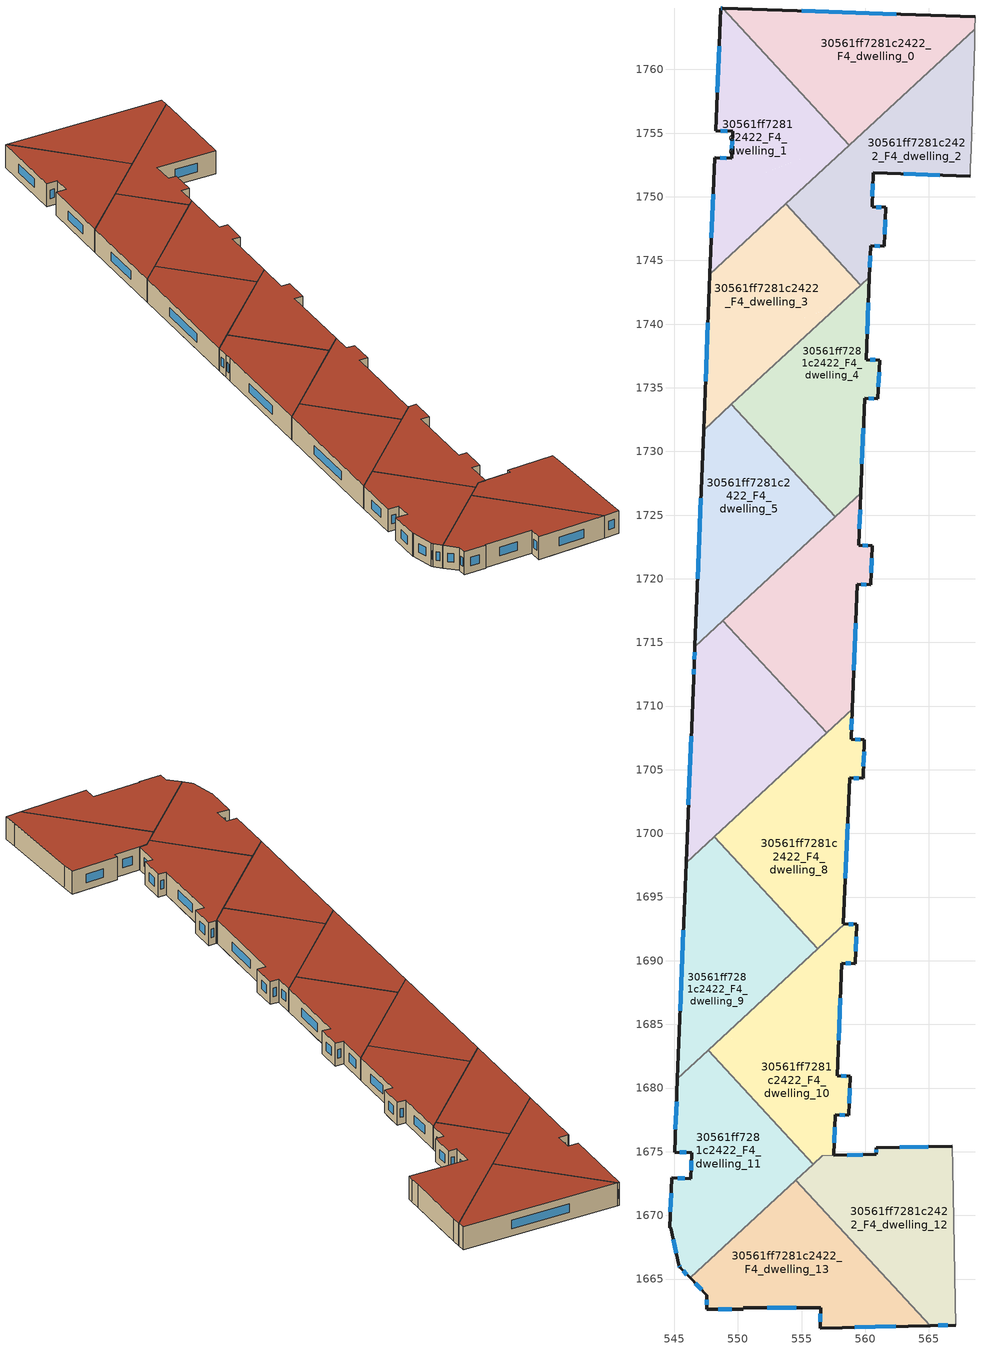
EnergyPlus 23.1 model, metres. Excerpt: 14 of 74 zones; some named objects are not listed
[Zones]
30561ff7281c2422_F4_dwelling_0
 floor to 30561ff7281c2422_F3_dwelling_0 (EU_floor_Construction): 568.65,1764.13 568.62,1763.17 559.55,1754.79 558.46,1754.36 558.45,1754.38 554.45,1764.63 z12
 floor to 30561ff7281c2422_F3_dwelling_1 (EU_floor_Construction): 554.45,1764.63 558.45,1754.38 548.8,1764.82 z12
 floor to 30561ff7281c2422_F3_dwelling_2 (EU_floor_Construction): 559.55,1754.79 558.75,1754.05 558.46,1754.36 z12
 wall outside (EU_wall_Construction): 568.65,1764.13 548.8,1764.82 z12:15
 wall to 30561ff7281c2422_F4_dwelling_1 (EU_wall_Construction): 548.8,1764.82 558.75,1754.05 z12:15
 wall adiabatic (EU_wall_Construction): 568.62,1763.17 568.65,1764.13 z12:15
 wall to 30561ff7281c2422_F4_dwelling_2 (EU_wall_Construction): 558.75,1754.05 568.62,1763.17 z12:15
 window (EU_Window_Construction): 562.42,1764.35 555.02,1764.61 z12.94:14.06
 roof outside (EU_roof_Construction): 568.62,1763.17 568.65,1764.13 548.8,1764.82 558.75,1754.05 z15
30561ff7281c2422_F4_dwelling_1
 floor to 30561ff7281c2422_F3_dwelling_1 (EU_floor_Construction): 548.8,1764.82 558.45,1754.38 558.46,1754.36 548.06,1750.3 548.17,1753.07 548.23,1753.07 549.51,1753.02 549.6,1755.14 548.25,1755.19 548.64,1764.83 z12
 floor to 30561ff7281c2422_F3_dwelling_3 (EU_floor_Construction): 553.67,1752.49 554.57,1750.19 547.8,1743.93 548.06,1750.3 z12
 floor to 30561ff7281c2422_F3_dwelling_2 (EU_floor_Construction): 558.46,1754.36 558.75,1754.05 554.57,1750.19 553.67,1752.49 z12
 wall outside (EU_wall_Construction): 548.8,1764.82 548.64,1764.83 548.25,1755.19 549.6,1755.14 549.51,1753.02 548.23,1753.07 548.17,1753.07 547.8,1743.93 z12:15
 wall to 30561ff7281c2422_F4_dwelling_3 (EU_wall_Construction): 547.8,1743.93 553.77,1749.44 z12:15
 wall to 30561ff7281c2422_F4_dwelling_2 (EU_wall_Construction): 553.77,1749.44 558.75,1754.05 z12:15
 window (EU_Window_Construction): 549.11,1753.03 548.63,1753.05 / 549.57,1754.48 549.54,1753.68 / 548.67,1755.18 549.18,1755.16 / 548.52,1761.81 548.37,1758.21 / 548.75,1764.82 548.69,1764.83 / 548.06,1750.2 547.92,1746.8 z12.94:14.06
 roof outside (EU_roof_Construction): 558.75,1754.05 548.8,1764.82 548.64,1764.83 548.25,1755.19 549.6,1755.14 549.51,1753.02 548.23,1753.07 548.17,1753.07 547.8,1743.93 z15
30561ff7281c2422_F4_dwelling_10
 floor to 30561ff7281c2422_F3_dwelling_11 (EU_floor_Construction): 558.05,1687.2 557.8,1680.97 558.84,1680.93 558.71,1677.86 557.66,1677.9 557.54,1674.72 556.63,1674.7 555.9,1674.03 551.33,1678.98 549.44,1683.83 z12
 floor to 30561ff7281c2422_F3_dwelling_10 (EU_floor_Construction): 559.34,1692.85 559.21,1689.78 558.16,1689.82 558.05,1687.2 548,1683.27 558.41,1692.89 z12
 floor to 30561ff7281c2422_F3_dwelling_12 (EU_floor_Construction): 549.44,1683.83 551.33,1678.98 547.66,1682.96 548,1683.27 z12
 wall outside (EU_wall_Construction): 557.54,1674.72 557.66,1677.9 558.71,1677.86 558.84,1680.93 557.8,1680.97 558.16,1689.82 559.21,1689.78 559.34,1692.85 558.41,1692.89 z12:15
 wall to 30561ff7281c2422_F4_dwelling_11 (EU_wall_Construction): 547.66,1682.96 555.9,1674.03 z12:15
 wall to 30561ff7281c2422_F4_dwelling_9 (EU_wall_Construction): 556.29,1690.93 547.66,1682.96 z12:15
 wall to 30561ff7281c2422_F4_dwelling_12 (EU_wall_Construction): 555.9,1674.03 556.63,1674.7 557.53,1674.72 z12:15
 wall to 30561ff7281c2422_F4_dwelling_8 (EU_wall_Construction): 558.41,1692.89 556.29,1690.93 z12:15
 window (EU_Window_Construction): 559.05,1692.86 558.7,1692.87 / 559.25,1690.74 559.3,1691.89 / 558.49,1689.81 558.88,1689.79 / 557.91,1683.75 558.05,1687.05 / 558.51,1680.95 558.12,1680.96 / 558.75,1678.82 558.8,1679.97 / 557.99,1677.89 558.38,1677.87 / 557.57,1675.72 557.62,1676.91 z12.94:14.06
 roof outside (EU_roof_Construction): 557.54,1674.72 557.66,1677.9 558.71,1677.86 558.84,1680.93 557.8,1680.97 558.16,1689.82 559.21,1689.78 559.34,1692.85 558.41,1692.89 547.66,1682.96 555.9,1674.03 556.63,1674.7 z15
30561ff7281c2422_F4_dwelling_11
 floor to 30561ff7281c2422_F3_dwelling_12 (EU_floor_Construction): 551.33,1678.98 553.97,1672.24 551.1,1669.59 545.11,1667.25 544.71,1669.04 544.65,1669.05 544.8,1672.96 546.31,1672.88 546.38,1674.93 545.03,1674.96 545.26,1680.74 547.66,1682.96 z12
 floor to 30561ff7281c2422_F3_dwelling_14 (EU_floor_Construction): 551.1,1669.59 546.24,1665.11 545.48,1665.89 545.36,1666.11 545.11,1667.25 z12
 floor to 30561ff7281c2422_F3_dwelling_11 (EU_floor_Construction): 551.33,1678.98 555.9,1674.03 553.97,1672.24 z12
 wall outside (EU_wall_Construction): 545.26,1680.74 545.03,1674.96 546.38,1674.93 546.31,1672.88 544.8,1672.96 544.65,1669.05 544.71,1669.04 545.36,1666.11 545.48,1665.89 546.24,1665.11 z12:15
 wall to 30561ff7281c2422_F4_dwelling_13 (EU_wall_Construction): 546.24,1665.11 554.55,1672.78 z12:15
 wall to 30561ff7281c2422_F4_dwelling_9 (EU_wall_Construction): 547.66,1682.96 545.26,1680.74 z12:15
 wall to 30561ff7281c2422_F4_dwelling_12 (EU_wall_Construction): 554.55,1672.78 555.9,1674.03 z12:15
 window (EU_Window_Construction): 545.45,1674.95 545.96,1674.94 / 545.19,1678.93 545.1,1676.77 / 545.72,1665.65 546,1665.35 / 545.4,1666.04 545.44,1665.96 / 544.91,1668.12 545.16,1667.03 / 544.75,1671.73 544.7,1670.27 / 545.84,1672.91 545.27,1672.93 / 546.36,1674.29 546.34,1673.53 z12.94:14.06
 roof outside (EU_roof_Construction): 555.9,1674.03 547.66,1682.96 545.26,1680.74 545.03,1674.96 546.38,1674.93 546.31,1672.88 544.8,1672.96 544.65,1669.05 544.71,1669.04 545.36,1666.11 545.48,1665.89 546.24,1665.11 z15
30561ff7281c2422_F4_dwelling_12
 floor to 30561ff7281c2422_F3_dwelling_13 (EU_floor_Construction): 566.83,1675.42 566.86,1673.79 567.07,1663.21 567.1,1661.38 565.12,1661.34 558.51,1668.49 557.16,1671.96 565.98,1675.41 z12
 floor to 30561ff7281c2422_F3_dwelling_11 (EU_floor_Construction): 565.98,1675.41 555.8,1671.43 554.55,1672.78 556.63,1674.7 560.86,1674.79 560.85,1675.31 z12
 floor to 30561ff7281c2422_F3_dwelling_14 (EU_floor_Construction): 557.16,1671.96 558.51,1668.49 555.8,1671.43 z12
 wall outside (EU_wall_Construction): 565.12,1661.34 567.1,1661.38 / 566.83,1675.42 560.85,1675.31 560.86,1674.79 557.54,1674.72 z12:15
 wall adiabatic (EU_wall_Construction): 567.1,1661.38 567.07,1663.21 566.86,1673.79 566.83,1675.42 z12:15
 wall to 30561ff7281c2422_F4_dwelling_13 (EU_wall_Construction): 554.55,1672.78 565.12,1661.34 z12:15
 window (EU_Window_Construction): 565.74,1661.35 566.48,1661.37 / 559.82,1674.77 558.58,1674.74 / 560.86,1675.15 560.86,1674.95 / 564.96,1675.39 562.73,1675.34 z12.94:14.06
 roof outside (EU_roof_Construction): 567.1,1661.38 567.07,1663.21 566.86,1673.79 566.83,1675.42 560.85,1675.31 560.86,1674.79 556.63,1674.7 554.55,1672.78 565.12,1661.34 z15
30561ff7281c2422_F4_dwelling_13
 floor to 30561ff7281c2422_F3_dwelling_14 (EU_floor_Construction): 558.51,1668.49 561.34,1661.26 556.46,1661.16 556.5,1662.77 550.41,1662.73 550.41,1662.62 547.57,1662.62 547.57,1663.74 546.24,1665.11 551.1,1669.59 555.8,1671.43 z12
 floor to 30561ff7281c2422_F3_dwelling_12 (EU_floor_Construction): 553.97,1672.24 554.48,1670.92 551.1,1669.59 z12
 floor to 30561ff7281c2422_F3_dwelling_13 (EU_floor_Construction): 558.51,1668.49 565.12,1661.34 561.34,1661.26 z12
 floor to 30561ff7281c2422_F3_dwelling_11 (EU_floor_Construction): 554.55,1672.78 555.8,1671.43 554.48,1670.92 553.97,1672.24 z12
 wall outside (EU_wall_Construction): 546.24,1665.11 547.57,1663.74 547.57,1662.62 550.41,1662.62 550.41,1662.73 556.5,1662.77 556.46,1661.16 565.12,1661.34 z12:15
 window (EU_Window_Construction): 552.32,1662.74 554.59,1662.76 / 548.46,1662.62 549.52,1662.62 / 547.57,1663.39 547.57,1662.97 / 546.66,1664.68 547.16,1664.17 / 559.17,1661.21 562.4,1661.28 / 556.49,1662.26 556.47,1661.66 z12.94:14.06
 roof outside (EU_roof_Construction): 565.12,1661.34 554.55,1672.78 546.24,1665.11 547.57,1663.74 547.57,1662.62 550.41,1662.62 550.41,1662.73 556.5,1662.77 556.46,1661.16 z15
30561ff7281c2422_F4_dwelling_2
 floor to 30561ff7281c2422_F3_dwelling_2 (EU_floor_Construction): 568.47,1758.27 568.32,1753.72 568.27,1752.26 568.25,1751.62 560.64,1751.87 560.54,1749.2 561.6,1749.16 561.48,1746.12 560.42,1746.16 560.32,1743.69 559.65,1743.07 555.66,1747.39 554.57,1750.19 559.55,1754.79 z12
 floor to 30561ff7281c2422_F3_dwelling_0 (EU_floor_Construction): 568.62,1763.17 568.59,1762.05 568.47,1758.27 559.55,1754.79 z12
 floor to 30561ff7281c2422_F3_dwelling_3 (EU_floor_Construction): 554.57,1750.19 555.66,1747.39 553.77,1749.44 z12
 wall outside (EU_wall_Construction): 560.32,1743.69 560.42,1746.16 561.48,1746.12 561.6,1749.16 560.54,1749.2 560.64,1751.87 568.25,1751.62 z12:15
 wall to 30561ff7281c2422_F4_dwelling_3 (EU_wall_Construction): 553.77,1749.44 559.65,1743.07 z12:15
 wall adiabatic (EU_wall_Construction): 568.25,1751.62 568.27,1752.26 568.32,1753.72 568.59,1762.05 568.62,1763.17 z12:15
 wall to 30561ff7281c2422_F4_dwelling_4 (EU_wall_Construction): 559.65,1743.07 560.32,1743.69 z12:15
 window (EU_Window_Construction): 560.76,1746.15 561.15,1746.13 / 560.36,1744.47 560.39,1745.39 / 563.03,1751.79 565.86,1751.7 / 560.57,1750.04 560.61,1751.04 / 561.27,1749.17 560.87,1749.19 / 561.52,1747.07 561.56,1748.21 z12.94:14.06
 roof outside (EU_roof_Construction): 561.48,1746.12 561.6,1749.16 560.54,1749.2 560.64,1751.87 568.25,1751.62 568.27,1752.26 568.32,1753.72 568.59,1762.05 568.62,1763.17 553.77,1749.44 559.65,1743.07 560.32,1743.69 560.42,1746.16 z15
30561ff7281c2422_F4_dwelling_3
 floor to 30561ff7281c2422_F3_dwelling_3 (EU_floor_Construction): 555.66,1747.39 557.94,1741.55 547.55,1737.49 547.8,1743.93 553.77,1749.44 z12
 floor to 30561ff7281c2422_F3_dwelling_4 (EU_floor_Construction): 558.06,1741.6 547.31,1731.67 547.55,1737.49 z12
 floor to 30561ff7281c2422_F3_dwelling_2 (EU_floor_Construction): 555.66,1747.39 559.65,1743.07 558.06,1741.6 557.94,1741.55 z12
 wall outside (EU_wall_Construction): 547.8,1743.93 547.31,1731.67 z12:15
 wall to 30561ff7281c2422_F4_dwelling_4 (EU_wall_Construction): 549.5,1733.69 559.65,1743.07 z12:15
 wall to 30561ff7281c2422_F4_dwelling_5 (EU_wall_Construction): 547.31,1731.67 549.5,1733.69 z12:15
 window (EU_Window_Construction): 547.65,1740.09 547.46,1735.51 z12.94:14.06
 roof outside (EU_roof_Construction): 559.65,1743.07 553.77,1749.44 547.8,1743.93 547.31,1731.67 z15
30561ff7281c2422_F4_dwelling_4
 floor to 30561ff7281c2422_F3_dwelling_4 (EU_floor_Construction): 560.28,1742.46 560.07,1737.22 561.13,1737.17 561.04,1735.04 551.65,1731.37 549.5,1733.69 558.06,1741.6 z12
 floor to 30561ff7281c2422_F3_dwelling_5 (EU_floor_Construction): 561.04,1735.04 561,1734.13 559.95,1734.17 559.65,1726.71 559.5,1726.57 556.98,1725.59 551.65,1731.37 z12
 floor to 30561ff7281c2422_F3_dwelling_6 (EU_floor_Construction): 559.5,1726.57 557.65,1724.86 556.98,1725.59 z12
 floor to 30561ff7281c2422_F3_dwelling_2 (EU_floor_Construction): 560.32,1743.69 560.28,1742.46 558.06,1741.6 z12
 wall outside (EU_wall_Construction): 559.65,1726.71 559.95,1734.17 561,1734.13 561.13,1737.17 560.07,1737.22 560.32,1743.69 z12:15
 wall to 30561ff7281c2422_F4_dwelling_5 (EU_wall_Construction): 549.5,1733.69 557.65,1724.86 z12:15
 wall to 30561ff7281c2422_F4_dwelling_6 (EU_wall_Construction): 557.65,1724.86 559.65,1726.71 z12:15
 window (EU_Window_Construction): 560.15,1739.25 560.24,1741.66 / 560.8,1737.19 560.4,1737.2 / 561.04,1735.09 561.09,1736.22 / 560.28,1734.16 560.67,1734.15 / 559.75,1729.05 559.86,1731.84 z12.94:14.06
 roof outside (EU_roof_Construction): 559.65,1726.71 559.95,1734.17 561,1734.13 561.13,1737.17 560.07,1737.22 560.32,1743.69 549.5,1733.69 557.65,1724.86 z15
30561ff7281c2422_F4_dwelling_5
 floor to 30561ff7281c2422_F3_dwelling_5 (EU_floor_Construction): 551.65,1731.37 556.98,1725.59 546.91,1721.65 547.23,1729.64 z12
 floor to 30561ff7281c2422_F3_dwelling_6 (EU_floor_Construction): 556.98,1725.59 557.65,1724.86 546.63,1714.67 546.91,1721.65 z12
 floor to 30561ff7281c2422_F3_dwelling_4 (EU_floor_Construction): 549.5,1733.69 551.65,1731.37 547.23,1729.64 547.31,1731.67 z12
 wall outside (EU_wall_Construction): 547.31,1731.67 546.63,1714.67 z12:15
 wall to 30561ff7281c2422_F4_dwelling_7 (EU_wall_Construction): 546.63,1714.67 548.83,1716.71 z12:15
 wall to 30561ff7281c2422_F4_dwelling_6 (EU_wall_Construction): 548.83,1716.71 557.65,1724.86 z12:15
 window (EU_Window_Construction): 547.1,1726.34 546.84,1720 z12.94:14.06
 roof outside (EU_roof_Construction): 557.65,1724.86 549.5,1733.69 547.31,1731.67 546.63,1714.67 z15
30561ff7281c2422_F4_dwelling_6
 floor to 30561ff7281c2422_F3_dwelling_6 (EU_floor_Construction): 559.65,1726.63 559.49,1722.63 560.55,1722.59 560.43,1719.54 559.38,1719.58 559.35,1718.85 550.16,1715.26 548.83,1716.71 559.5,1726.57 z12
 floor to 30561ff7281c2422_F3_dwelling_7 (EU_floor_Construction): 559.35,1718.85 559.02,1710.81 555.53,1709.45 550.16,1715.26 z12
 floor to 30561ff7281c2422_F3_dwelling_8 (EU_floor_Construction): 559.02,1710.81 558.98,1709.75 556.97,1707.9 555.53,1709.45 z12
 wall outside (EU_wall_Construction): 558.98,1709.75 559.38,1719.58 560.43,1719.54 560.55,1722.59 559.49,1722.63 559.65,1726.71 z12:15
 wall to 30561ff7281c2422_F4_dwelling_7 (EU_wall_Construction): 548.83,1716.71 556.97,1707.89 z12:15
 wall to 30561ff7281c2422_F4_dwelling_8 (EU_wall_Construction): 556.97,1707.89 558.98,1709.75 z12:15
 window (EU_Window_Construction): 559.54,1723.91 559.6,1725.43 / 560.22,1722.6 559.82,1722.62 / 560.47,1720.49 560.51,1721.63 / 559.7,1719.56 560.1,1719.55 / 559.1,1712.83 559.25,1716.5 z12.94:14.06
 roof outside (EU_roof_Construction): 558.98,1709.75 559.38,1719.58 560.43,1719.54 560.55,1722.59 559.49,1722.63 559.65,1726.71 548.83,1716.71 556.97,1707.89 z15
30561ff7281c2422_F4_dwelling_7
 floor to 30561ff7281c2422_F3_dwelling_7 (EU_floor_Construction): 550.16,1715.26 555.53,1709.45 546.27,1705.83 546.52,1712.17 546.57,1713.22 546.59,1713.87 z12
 floor to 30561ff7281c2422_F3_dwelling_8 (EU_floor_Construction): 555.53,1709.45 556.97,1707.9 546.58,1698.3 545.95,1698.05 546.27,1705.83 z12
 floor to 30561ff7281c2422_F3_dwelling_6 (EU_floor_Construction): 548.83,1716.71 550.16,1715.26 546.59,1713.87 546.63,1714.67 z12
 floor to 30561ff7281c2422_F3_dwelling_9 (EU_floor_Construction): 546.58,1698.3 545.94,1697.7 545.95,1698.05 z12
 wall outside (EU_wall_Construction): 546.63,1714.67 546.57,1713.22 546.52,1712.17 545.94,1697.7 z12:15
 wall to 30561ff7281c2422_F4_dwelling_9 (EU_wall_Construction): 545.94,1697.7 548.15,1699.74 z12:15
 wall to 30561ff7281c2422_F4_dwelling_8 (EU_wall_Construction): 548.15,1699.74 556.97,1707.9 z12:15
 window (EU_Window_Construction): 546.55,1712.89 546.54,1712.5 / 546.61,1714.22 546.59,1713.68 / 546.34,1707.64 546.12,1702.24 z12.94:14.06
 roof outside (EU_roof_Construction): 556.97,1707.89 548.83,1716.71 546.63,1714.67 546.57,1713.22 546.52,1712.17 545.94,1697.7 z15
30561ff7281c2422_F4_dwelling_8
 floor to 30561ff7281c2422_F3_dwelling_8 (EU_floor_Construction): 558.98,1709.75 558.89,1707.4 559.95,1707.36 559.83,1704.32 558.77,1704.36 558.71,1703.04 548.71,1699.13 548.15,1699.74 z12
 floor to 30561ff7281c2422_F3_dwelling_9 (EU_floor_Construction): 558.71,1703.04 558.38,1694.99 554.08,1693.32 548.71,1699.13 z12
 floor to 30561ff7281c2422_F3_dwelling_10 (EU_floor_Construction): 558.38,1694.99 558.29,1692.89 558.41,1692.89 556.29,1690.93 554.08,1693.32 z12
 wall outside (EU_wall_Construction): 558.41,1692.89 558.29,1692.89 558.77,1704.36 559.83,1704.32 559.95,1707.36 558.89,1707.4 558.98,1709.75 z12:15
 wall to 30561ff7281c2422_F4_dwelling_9 (EU_wall_Construction): 548.15,1699.74 556.29,1690.93 z12:15
 window (EU_Window_Construction): 558.92,1708.14 558.95,1709.02 / 559.61,1707.37 559.22,1707.39 / 559.87,1705.27 559.91,1706.4 / 559.1,1704.35 559.5,1704.33 / 558.44,1696.49 558.62,1700.76 z12.94:14.06
 roof outside (EU_roof_Construction): 558.41,1692.89 558.29,1692.89 558.77,1704.36 559.83,1704.32 559.95,1707.36 558.89,1707.4 558.98,1709.75 548.15,1699.74 556.29,1690.93 z15
30561ff7281c2422_F4_dwelling_9
 floor to 30561ff7281c2422_F3_dwelling_10 (EU_floor_Construction): 554.08,1693.32 556.29,1690.93 548,1683.27 545.32,1682.22 545.63,1690.01 z12
 floor to 30561ff7281c2422_F3_dwelling_12 (EU_floor_Construction): 548,1683.27 545.26,1680.74 545.32,1682.22 z12
 floor to 30561ff7281c2422_F3_dwelling_9 (EU_floor_Construction): 548.71,1699.13 554.08,1693.32 545.63,1690.01 545.94,1697.7 546.58,1698.3 z12
 floor to 30561ff7281c2422_F3_dwelling_8 (EU_floor_Construction): 548.15,1699.74 548.71,1699.13 546.58,1698.3 z12
 wall outside (EU_wall_Construction): 545.94,1697.7 545.26,1680.74 z12:15
 window (EU_Window_Construction): 545.73,1692.38 545.47,1686.06 z12.94:14.06
 roof outside (EU_roof_Construction): 556.29,1690.93 548.15,1699.74 545.94,1697.7 545.26,1680.74 z15
[Building]
EU S2 Campaign: North Axis=0; Terrain=City; Solar Distribution=FullExterior
[Site:Location]
Vienna: Latitude=48; Longitude=16.5; Time Zone=1; Elevation=183
[SizingPeriod:WeatherFileDays]
AnnualSizingPeriod: Begin Month=1; Begin Day of Month=1; End Month=12; End Day of Month=31; Day of Week for Start Day=Monday; Use Weather File Daylight Saving Period=No; Use Weather File Rain and Snow Indicators=No
[MATERIAL]
EU_InternalMass_Material: Roughness=MediumRough; Thickness=0.1; Conductivity=1; Density=1800; Specific Heat=900; Thermal Absorptance=0.9; Solar Absorptance=0.7; Visible Absorptance=0.7
[MATERIAL:NOMASS] Roughness=MediumRough; Thermal Absorptance=0.9; Solar Absorptance=0.7; Visible Absorptance=0.7
Name | Thermal Resistance
EU_wall_NoMass | 0.914258
EU_roof_NoMass | 0.954009
EU_floor_NoMass | 1.09711
[WINDOWMATERIAL:SIMPLEGLAZINGSYSTEM]
EU_Window_SimpleGlazing: UFactor=2.09642; Solar Heat Gain Coefficient=0.65; Visible Transmittance=0.65
[CONSTRUCTION]
EU_wall_Construction: EU_wall_NoMass
EU_roof_Construction: EU_roof_NoMass
EU_floor_Construction: EU_floor_NoMass
EU_Window_Construction: EU_Window_SimpleGlazing
EU_InternalMass_Construction: EU_InternalMass_Material
[ZONE] Type=1; Multiplier=1; Ceiling Height=autocalculate; Floor Area=autocalculate; Part of Total Floor Area=Yes
Name | Volume
30561ff7281c2422_F4_dwelling_0 | 324.328
30561ff7281c2422_F4_dwelling_1 | 324.385
30561ff7281c2422_F4_dwelling_10 | 325.513
30561ff7281c2422_F4_dwelling_11 | 324.376
30561ff7281c2422_F4_dwelling_12 | 323.185
30561ff7281c2422_F4_dwelling_13 | 324.333
30561ff7281c2422_F4_dwelling_2 | 324.369
30561ff7281c2422_F4_dwelling_3; 30561ff7281c2422_F4_dwelling_7 | 324.344
30561ff7281c2422_F4_dwelling_4 | 324.373
30561ff7281c2422_F4_dwelling_5 | 324.355
30561ff7281c2422_F4_dwelling_6 | 324.381
30561ff7281c2422_F4_dwelling_8 | 324.356
30561ff7281c2422_F4_dwelling_9 | 324.35
[INTERNALMASS] Construction=EU_InternalMass_Construction
Name | Zone or ZoneList | Surface Area
30561ff7281c2422_F4_dwelling_0_EU_InternalMass | 30561ff7281c2422_F4_dwelling_0 | 108.104
30561ff7281c2422_F4_dwelling_1_EU_InternalMass | 30561ff7281c2422_F4_dwelling_1 | 108.13
30561ff7281c2422_F4_dwelling_2_EU_InternalMass | 30561ff7281c2422_F4_dwelling_2 | 108.122
30561ff7281c2422_F4_dwelling_3_EU_InternalMass | 30561ff7281c2422_F4_dwelling_3 | 108.116
30561ff7281c2422_F4_dwelling_4_EU_InternalMass | 30561ff7281c2422_F4_dwelling_4 | 108.124
30561ff7281c2422_F4_dwelling_5_EU_InternalMass | 30561ff7281c2422_F4_dwelling_5 | 108.117
30561ff7281c2422_F4_dwelling_6_EU_InternalMass | 30561ff7281c2422_F4_dwelling_6 | 108.126
30561ff7281c2422_F4_dwelling_7_EU_InternalMass | 30561ff7281c2422_F4_dwelling_7 | 108.113
30561ff7281c2422_F4_dwelling_8_EU_InternalMass | 30561ff7281c2422_F4_dwelling_8 | 108.119
30561ff7281c2422_F4_dwelling_9_EU_InternalMass | 30561ff7281c2422_F4_dwelling_9 | 108.119
30561ff7281c2422_F4_dwelling_10_EU_InternalMass | 30561ff7281c2422_F4_dwelling_10 | 108.505
30561ff7281c2422_F4_dwelling_11_EU_InternalMass | 30561ff7281c2422_F4_dwelling_11 | 108.125
30561ff7281c2422_F4_dwelling_12_EU_InternalMass | 30561ff7281c2422_F4_dwelling_12 | 107.729
30561ff7281c2422_F4_dwelling_13_EU_InternalMass | 30561ff7281c2422_F4_dwelling_13 | 108.11
[OTHEREQUIPMENT] Fuel Type=Electricity; Design Level Calculation Method=Watts/Area; Power per Zone Floor Area=1; Fraction Latent=0; Fraction Radiant=0; Fraction Lost=0; Carbon Dioxide Generation Rate=0; EndUse Subcategory=EU_Step8_InternalGains
Name | Zone or ZoneList or Space or SpaceList | Schedule
EU_Step8_InternalGain_30561ff7281c2422_F4_dwelling_0_f000 | 30561ff7281c2422_F4_dwelling_0 | EU_Step8_GainSchedule_30561ff7281c2422_F4_dwelling_0_f000
EU_Step8_InternalGain_30561ff7281c2422_F4_dwelling_1_f000 | 30561ff7281c2422_F4_dwelling_1 | EU_Step8_GainSchedule_30561ff7281c2422_F4_dwelling_1_f000
EU_Step8_InternalGain_30561ff7281c2422_F4_dwelling_2_f000 | 30561ff7281c2422_F4_dwelling_2 | EU_Step8_GainSchedule_30561ff7281c2422_F4_dwelling_2_f000
EU_Step8_InternalGain_30561ff7281c2422_F4_dwelling_3_f000 | 30561ff7281c2422_F4_dwelling_3 | EU_Step8_GainSchedule_30561ff7281c2422_F4_dwelling_3_f000
EU_Step8_InternalGain_30561ff7281c2422_F4_dwelling_4_f000 | 30561ff7281c2422_F4_dwelling_4 | EU_Step8_GainSchedule_30561ff7281c2422_F4_dwelling_4_f000
EU_Step8_InternalGain_30561ff7281c2422_F4_dwelling_5_f000 | 30561ff7281c2422_F4_dwelling_5 | EU_Step8_GainSchedule_30561ff7281c2422_F4_dwelling_5_f000
EU_Step8_InternalGain_30561ff7281c2422_F4_dwelling_6_f000 | 30561ff7281c2422_F4_dwelling_6 | EU_Step8_GainSchedule_30561ff7281c2422_F4_dwelling_6_f000
EU_Step8_InternalGain_30561ff7281c2422_F4_dwelling_7_f000 | 30561ff7281c2422_F4_dwelling_7 | EU_Step8_GainSchedule_30561ff7281c2422_F4_dwelling_7_f000
EU_Step8_InternalGain_30561ff7281c2422_F4_dwelling_8_f000 | 30561ff7281c2422_F4_dwelling_8 | EU_Step8_GainSchedule_30561ff7281c2422_F4_dwelling_8_f000
EU_Step8_InternalGain_30561ff7281c2422_F4_dwelling_9_f000 | 30561ff7281c2422_F4_dwelling_9 | EU_Step8_GainSchedule_30561ff7281c2422_F4_dwelling_9_f000
EU_Step8_InternalGain_30561ff7281c2422_F4_dwelling_10_f000 | 30561ff7281c2422_F4_dwelling_10 | EU_Step8_GainSchedule_30561ff7281c2422_F4_dwelling_10_f000
EU_Step8_InternalGain_30561ff7281c2422_F4_dwelling_11_f000 | 30561ff7281c2422_F4_dwelling_11 | EU_Step8_GainSchedule_30561ff7281c2422_F4_dwelling_11_f000
EU_Step8_InternalGain_30561ff7281c2422_F4_dwelling_12_f000 | 30561ff7281c2422_F4_dwelling_12 | EU_Step8_GainSchedule_30561ff7281c2422_F4_dwelling_12_f000
EU_Step8_InternalGain_30561ff7281c2422_F4_dwelling_13_f000 | 30561ff7281c2422_F4_dwelling_13 | EU_Step8_GainSchedule_30561ff7281c2422_F4_dwelling_13_f000
[ZONEVENTILATION:DESIGNFLOWRATE] Schedule=EU_AlwaysOn; Design Flow Rate Calculation Method=AirChanges/Hour; Air Changes per Hour=0.546891; Ventilation Type=Natural; Fan Pressure Rise=0; Fan Total Efficiency=1; Constant Term Coefficient=1; Temperature Term Coefficient=0; Velocity Term Coefficient=0; Velocity Squared Term Coefficient=0; Minimum Indoor Temperature=-100; Maximum Indoor Temperature=100; Delta Temperature=-100; Minimum Outdoor Temperature=-100; Maximum Outdoor Temperature=100; Maximum Wind Speed=40
Name | Zone or ZoneList or Space or SpaceList
EU_ConstantAir_30561ff7281c2422_F4_dwelling_0 | 30561ff7281c2422_F4_dwelling_0
EU_ConstantAir_30561ff7281c2422_F4_dwelling_1 | 30561ff7281c2422_F4_dwelling_1
EU_ConstantAir_30561ff7281c2422_F4_dwelling_2 | 30561ff7281c2422_F4_dwelling_2
EU_ConstantAir_30561ff7281c2422_F4_dwelling_3 | 30561ff7281c2422_F4_dwelling_3
EU_ConstantAir_30561ff7281c2422_F4_dwelling_4 | 30561ff7281c2422_F4_dwelling_4
EU_ConstantAir_30561ff7281c2422_F4_dwelling_5 | 30561ff7281c2422_F4_dwelling_5
EU_ConstantAir_30561ff7281c2422_F4_dwelling_6 | 30561ff7281c2422_F4_dwelling_6
EU_ConstantAir_30561ff7281c2422_F4_dwelling_7 | 30561ff7281c2422_F4_dwelling_7
EU_ConstantAir_30561ff7281c2422_F4_dwelling_8 | 30561ff7281c2422_F4_dwelling_8
EU_ConstantAir_30561ff7281c2422_F4_dwelling_9 | 30561ff7281c2422_F4_dwelling_9
EU_ConstantAir_30561ff7281c2422_F4_dwelling_10 | 30561ff7281c2422_F4_dwelling_10
EU_ConstantAir_30561ff7281c2422_F4_dwelling_11 | 30561ff7281c2422_F4_dwelling_11
EU_ConstantAir_30561ff7281c2422_F4_dwelling_12 | 30561ff7281c2422_F4_dwelling_12
EU_ConstantAir_30561ff7281c2422_F4_dwelling_13 | 30561ff7281c2422_F4_dwelling_13
[HVACTEMPLATE:ZONE:IDEALLOADSAIRSYSTEM] System Availability Schedule=EU_AlwaysOn; Maximum Heating Supply Air Temperature=50; Minimum Cooling Supply Air Temperature=13; Maximum Heating Supply Air Humidity Ratio=0.0156; Minimum Cooling Supply Air Humidity Ratio=0.0077; Heating Limit=NoLimit; Cooling Limit=NoLimit; Heating Availability Schedule=EU_AlwaysOn; Cooling Availability Schedule=EU_CoolingOff; Dehumidification Control Type=ConstantSensibleHeatRatio; Cooling Sensible Heat Ratio=0.7; Dehumidification Setpoint=60; Humidification Control Type=None; Humidification Setpoint=30; Outdoor Air Method=None; Outdoor Air Flow Rate per Person=0.00944; Outdoor Air Flow Rate per Zone Floor Area=0; Outdoor Air Flow Rate per Zone=0; Demand Controlled Ventilation Type=None; Outdoor Air Economizer Type=NoEconomizer; Heat Recovery Type=None; Sensible Heat Recovery Effectiveness=0.7; Latent Heat Recovery Effectiveness=0.65
Name | Template Thermostat
30561ff7281c2422_F4_dwelling_0 | EU_HeatOnly_30561ff7281c2422_F4_dwelling_0
30561ff7281c2422_F4_dwelling_1 | EU_HeatOnly_30561ff7281c2422_F4_dwelling_1
30561ff7281c2422_F4_dwelling_2 | EU_HeatOnly_30561ff7281c2422_F4_dwelling_2
30561ff7281c2422_F4_dwelling_3 | EU_HeatOnly_30561ff7281c2422_F4_dwelling_3
30561ff7281c2422_F4_dwelling_4 | EU_HeatOnly_30561ff7281c2422_F4_dwelling_4
30561ff7281c2422_F4_dwelling_5 | EU_HeatOnly_30561ff7281c2422_F4_dwelling_5
30561ff7281c2422_F4_dwelling_6 | EU_HeatOnly_30561ff7281c2422_F4_dwelling_6
30561ff7281c2422_F4_dwelling_7 | EU_HeatOnly_30561ff7281c2422_F4_dwelling_7
30561ff7281c2422_F4_dwelling_8 | EU_HeatOnly_30561ff7281c2422_F4_dwelling_8
30561ff7281c2422_F4_dwelling_9 | EU_HeatOnly_30561ff7281c2422_F4_dwelling_9
30561ff7281c2422_F4_dwelling_10 | EU_HeatOnly_30561ff7281c2422_F4_dwelling_10
30561ff7281c2422_F4_dwelling_11 | EU_HeatOnly_30561ff7281c2422_F4_dwelling_11
30561ff7281c2422_F4_dwelling_12 | EU_HeatOnly_30561ff7281c2422_F4_dwelling_12
30561ff7281c2422_F4_dwelling_13 | EU_HeatOnly_30561ff7281c2422_F4_dwelling_13
[SIZING:ZONE] Zone Cooling Design Supply Air Temperature Input Method=SupplyAirTemperature; Zone Cooling Design Supply Air Temperature=13; Zone Heating Design Supply Air Temperature Input Method=SupplyAirTemperature; Zone Heating Design Supply Air Temperature=50; Zone Cooling Design Supply Air Humidity Ratio=0.008; Zone Heating Design Supply Air Humidity Ratio=0.008; Cooling Design Air Flow Method=DesignDay; Cooling Design Air Flow Rate=0; Cooling Minimum Air Flow per Zone Floor Area=0.000762; Cooling Minimum Air Flow=0; Cooling Minimum Air Flow Fraction=0.2; Heating Design Air Flow Method=DesignDay; Heating Design Air Flow Rate=0; Heating Maximum Air Flow per Zone Floor Area=0.002032; Heating Maximum Air Flow=0.141576; Heating Maximum Air Flow Fraction=0.3; Account for Dedicated Outdoor Air System=No; Dedicated Outdoor Air System Control Strategy=NeutralSupplyAir; Dedicated Outdoor Air Low Setpoint Temperature for Design=autosize; Dedicated Outdoor Air High Setpoint Temperature for Design=autosize; Zone Load Sizing Method=Sensible Load Only No Latent Load; Zone Latent Cooling Design Supply Air Humidity Ratio Input Method=HumidityRatioDifference; Zone Cooling Design Supply Air Humidity Ratio Difference=0.005; Zone Latent Heating Design Supply Air Humidity Ratio Input Method=HumidityRatioDifference; Zone Humidification Design Supply Air Humidity Ratio Difference=0.005
30561ff7281c2422_F4_dwelling_0; 30561ff7281c2422_F4_dwelling_1; 30561ff7281c2422_F4_dwelling_2; 30561ff7281c2422_F4_dwelling_3; 30561ff7281c2422_F4_dwelling_4; 30561ff7281c2422_F4_dwelling_5; 30561ff7281c2422_F4_dwelling_6; 30561ff7281c2422_F4_dwelling_7; 30561ff7281c2422_F4_dwelling_8; 30561ff7281c2422_F4_dwelling_9; 30561ff7281c2422_F4_dwelling_10; 30561ff7281c2422_F4_dwelling_11; 30561ff7281c2422_F4_dwelling_12; 30561ff7281c2422_F4_dwelling_13
[SCHEDULE:CONSTANT]
Name | Hourly Value
EU_AlwaysOn | 1
EU_CoolingOff | 0
[SCHEDULE:FILE] Column Number=1; Rows to Skip at Top=0; Number of Hours of Data=8760; Column Separator=Comma; Interpolate to Timestep=No; Minutes per Item=60; Adjust Schedule for Daylight Savings=Yes
Name | File
EU_Step8_GainSchedule_30561ff7281c2422_F4_dwelling_0_f000 | ../../schedules/30561ff7281c2422/30561ff7281c2422_F4_dwelling_0_f000_gain.csv
EU_Step8_GainSchedule_30561ff7281c2422_F4_dwelling_1_f000 | ../../schedules/30561ff7281c2422/30561ff7281c2422_F4_dwelling_1_f000_gain.csv
EU_Step8_GainSchedule_30561ff7281c2422_F4_dwelling_2_f000 | ../../schedules/30561ff7281c2422/30561ff7281c2422_F4_dwelling_2_f000_gain.csv
EU_Step8_GainSchedule_30561ff7281c2422_F4_dwelling_3_f000 | ../../schedules/30561ff7281c2422/30561ff7281c2422_F4_dwelling_3_f000_gain.csv
EU_Step8_GainSchedule_30561ff7281c2422_F4_dwelling_4_f000 | ../../schedules/30561ff7281c2422/30561ff7281c2422_F4_dwelling_4_f000_gain.csv
EU_Step8_GainSchedule_30561ff7281c2422_F4_dwelling_5_f000 | ../../schedules/30561ff7281c2422/30561ff7281c2422_F4_dwelling_5_f000_gain.csv
EU_Step8_GainSchedule_30561ff7281c2422_F4_dwelling_6_f000 | ../../schedules/30561ff7281c2422/30561ff7281c2422_F4_dwelling_6_f000_gain.csv
EU_Step8_GainSchedule_30561ff7281c2422_F4_dwelling_7_f000 | ../../schedules/30561ff7281c2422/30561ff7281c2422_F4_dwelling_7_f000_gain.csv
EU_Step8_GainSchedule_30561ff7281c2422_F4_dwelling_8_f000 | ../../schedules/30561ff7281c2422/30561ff7281c2422_F4_dwelling_8_f000_gain.csv
EU_Step8_GainSchedule_30561ff7281c2422_F4_dwelling_9_f000 | ../../schedules/30561ff7281c2422/30561ff7281c2422_F4_dwelling_9_f000_gain.csv
EU_Step8_GainSchedule_30561ff7281c2422_F4_dwelling_10_f000 | ../../schedules/30561ff7281c2422/30561ff7281c2422_F4_dwelling_10_f000_gain.csv
EU_Step8_GainSchedule_30561ff7281c2422_F4_dwelling_11_f000 | ../../schedules/30561ff7281c2422/30561ff7281c2422_F4_dwelling_11_f000_gain.csv
EU_Step8_GainSchedule_30561ff7281c2422_F4_dwelling_12_f000 | ../../schedules/30561ff7281c2422/30561ff7281c2422_F4_dwelling_12_f000_gain.csv
EU_Step8_GainSchedule_30561ff7281c2422_F4_dwelling_13_f000 | ../../schedules/30561ff7281c2422/30561ff7281c2422_F4_dwelling_13_f000_gain.csv
